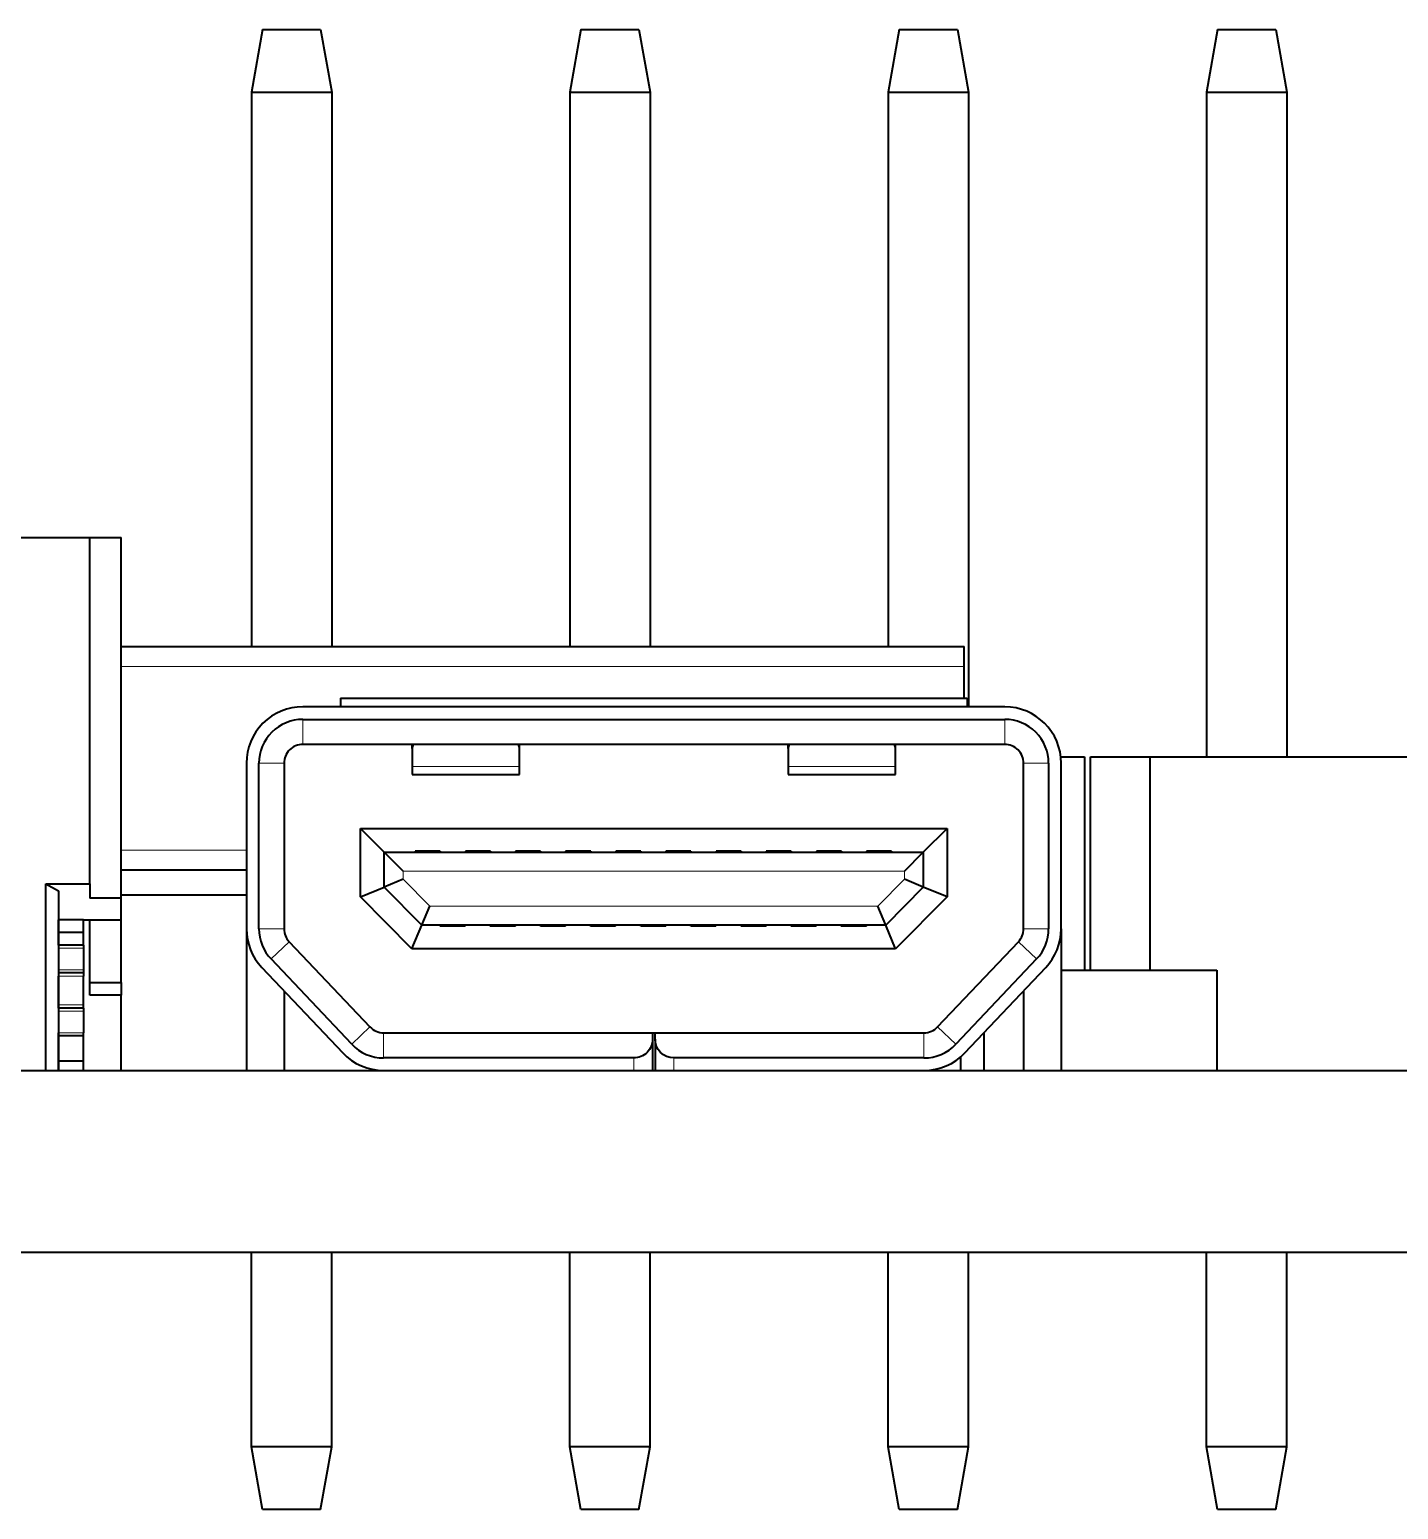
# Model space of a CAD drawing. Header units: inches. Extents: x 7.77 to 11.27, y 3.95 to 4.76.
# Drawn here: x 9.1221 to 9.5521, y 3.9719 to 4.4364 of the extents above; entities that cross this region are included whole.
import ezdxf

# ---------------------------------------------------------------- set-up
doc = ezdxf.new("R2010")
doc.units = ezdxf.units.IN
doc.header["$LTSCALE"] = 0.5
doc.header["$MEASUREMENT"] = 0
doc.layers.add('TANGENT_LINES', color=7, linetype='Continuous', lineweight=15)
doc.layers.add('Visible', color=7, linetype='Continuous', lineweight=40)

msp = doc.modelspace()

# ---------------------------------------------------------------- linework, layer by layer
at = {"layer": 'TANGENT_LINES'}
for p, q in [((9.150884489293954, 4.236503098724884), (9.415648268821505, 4.236503098724881)), ((9.207971103465777, 4.219884728027487), (9.207971103465777, 4.212010712279455)), ((9.428443544410769, 4.219884728027487), (9.428443544410769, 4.212010712279455)), ((9.19419157590811, 4.206105200467741), (9.202065591656144, 4.206105200468684)), ((9.242279315087128, 4.205124233017967), (9.276025096864135, 4.205124233017967)), ((9.394135332792088, 4.20512423301806), (9.36038955101508, 4.205124233018092)), ((9.442223071969789, 4.206105200467189), (9.434349056221759, 4.206105200467189)), ((9.150884489293954, 4.178856890359817), (9.190254568034096, 4.178856890359816)), ((9.24473047719066, 4.178487677224062), (9.244730480546686, 4.17815244456167)), ((9.249685525816172, 4.178487677224066), (9.249685522460057, 4.17815244456167)), ((9.260478508686724, 4.178487677224062), (9.260478512042749, 4.17815244456167)), ((9.265433557312235, 4.178487677224066), (9.26543355395612, 4.17815244456167)), ((9.276226540182787, 4.178487677224062), (9.276226543538812, 4.17815244456167)), ((9.281181588808298, 4.178487677224066), (9.281181585452183, 4.17815244456167)), ((9.29197457167885, 4.178487677224062), (9.291974575034875, 4.17815244456167)), ((9.296929620304361, 4.178487677224066), (9.296929616948246, 4.17815244456167)), ((9.307722603174913, 4.178487677224062), (9.307722606530938, 4.17815244456167)), ((9.312677651800424, 4.178487677224067), (9.31267764844431, 4.17815244456167)), ((9.323470634670976, 4.178487677224062), (9.323470638027, 4.17815244456167)), ((9.328425683296487, 4.178487677224067), (9.328425679940374, 4.17815244456167)), ((9.339218666167039, 4.178487677224062), (9.339218669523063, 4.17815244456167)), ((9.34417371479255, 4.178487677224066), (9.344173711436435, 4.17815244456167)), ((9.354966697663102, 4.178487677224062), (9.354966701019126, 4.17815244456167)), ((9.359921746288613, 4.178487677224066), (9.359921742932498, 4.17815244456167)), ((9.370714729159165, 4.178487677224062), (9.37071473251519, 4.17815244456167)), ((9.375669777784676, 4.178487677224066), (9.375669774428562, 4.17815244456167)), ((9.386462760655228, 4.178487677224062), (9.386462764011252, 4.17815244456167)), ((9.391417809280739, 4.178487677224066), (9.391417805924625, 4.17815244456167)), ((9.396947481419922, 4.172246932750646), (9.239467166459292, 4.172246932750646)), ((9.239467166459292, 4.172246932750646), (9.239467166459292, 4.169673978978635)), ((9.396947481419922, 4.169673978978635), (9.396947481419922, 4.172246932750646)), ((9.239467166459292, 4.169673978978635), (9.247835726349592, 4.161223310703394)), ((9.388578921529621, 4.161223310703393), (9.396947481419922, 4.169673978978635)), ((9.247835726349592, 4.161223310703394), (9.388578921529621, 4.161223310703393)), ((9.202065591656144, 4.15412890795593), (9.19419157590811, 4.15412890795593)), ((9.252566943486244, 4.154924098102323), (9.252566943486244, 4.15531779889237)), ((9.257521977516806, 4.154924098102323), (9.257521977516806, 4.15531779889237)), ((9.268314974982307, 4.154924098102323), (9.268314974982307, 4.15531779889237)), ((9.273270009012869, 4.154924098102323), (9.273270009012869, 4.15531779889237)), ((9.28406300647837, 4.154924098102323), (9.28406300647837, 4.15531779889237)), ((9.289018040508932, 4.154924098102323), (9.289018040508932, 4.15531779889237)), ((9.299811037974433, 4.154924098102323), (9.299811037974433, 4.15531779889237)), ((9.304766072004995, 4.154924098102323), (9.304766072004995, 4.15531779889237)), ((9.315559069470496, 4.154924098102323), (9.315559069470496, 4.15531779889237)), ((9.320514103501058, 4.154924098102323), (9.320514103501058, 4.15531779889237)), ((9.331307100966558, 4.154924098102323), (9.331307100966558, 4.15531779889237)), ((9.33626213499712, 4.154924098102323), (9.33626213499712, 4.15531779889237)), ((9.347055132462621, 4.154924098102323), (9.347055132462621, 4.15531779889237)), ((9.352010166493184, 4.154924098102323), (9.352010166493184, 4.15531779889237)), ((9.362803163958684, 4.154924098102323), (9.362803163958684, 4.15531779889237)), ((9.367758197989247, 4.154924098102323), (9.367758197989247, 4.15531779889237)), ((9.378551195454747, 4.154924098102323), (9.378551195454747, 4.15531779889237)), ((9.38350622948531, 4.154924098102323), (9.38350622948531, 4.15531779889237)), ((9.442223071969789, 4.15412890795593), (9.434349056221759, 4.15412890795593)), ((9.20368544413978, 4.150065880281925), (9.197971231703265, 4.144648510049919)), ((9.438443416174636, 4.144648510049918), (9.43272920373812, 4.150065880281925)), ((9.139109275767025, 4.148046025846835), (9.131235260018993, 4.148046025846835)), ((9.139109275767025, 4.141254691394243), (9.131235260018993, 4.141254691394243)), ((9.139109275767025, 4.139286189334547), (9.131235260018993, 4.139286189334547)), ((9.139109275767023, 4.130231362097597), (9.131235260018993, 4.130231362097597)), ((9.139109275767023, 4.128262850637482), (9.131235260018993, 4.128262850637482)), ((9.139109275767023, 4.12147122457454), (9.131235260018993, 4.12147122457454)), ((9.229058978461111, 4.123302015312784), (9.223344766024596, 4.117884645080776)), ((9.233344637788502, 4.121459531175763), (9.233344637788502, 4.113585515427731)), ((9.4030700100894, 4.121459531175763), (9.4030700100894, 4.113585515427731)), ((9.40735566941679, 4.123302015312783), (9.413069881853303, 4.117884645080776)), ((9.311908107065136, 4.113585515427728), (9.311908107065136, 4.109648507553715)), ((9.324506532262285, 4.113585515427728), (9.324506532262285, 4.109648507553715))]:
    msp.add_line(p, q, dxfattribs=at)
at = {"layer": 'Visible'}
for p, q in [((9.19530037474096, 4.436420161097035), (9.191829371183704, 4.416735121726957)), ((9.19530037474096, 4.436420161097035), (9.213555218020153, 4.436420161097035)), ((9.213555218020153, 4.436420161097035), (9.217026221577406, 4.416735121726957)), ((9.29530037474096, 4.436420161097034), (9.291829371183706, 4.416735121726955)), ((9.29530037474096, 4.436420161097034), (9.313555218020152, 4.436420161097034)), ((9.313555218020152, 4.436420161097034), (9.317026221577407, 4.416735121726955)), ((9.395300374740959, 4.436420161097033), (9.391829371183706, 4.416735121726954)), ((9.395300374740959, 4.436420161097033), (9.413555218020154, 4.436420161097033)), ((9.413555218020154, 4.436420161097033), (9.417026221577407, 4.416735121726953)), ((9.49530037474096, 4.436420161097031), (9.491829371183705, 4.416735121726952)), ((9.49530037474096, 4.436420161097031), (9.513555218020153, 4.436420161097031)), ((9.513555218020153, 4.436420161097031), (9.517026221577407, 4.416735121726952)), ((9.191829371183704, 4.416735121726957), (9.217026221577406, 4.416735121726957)), ((9.191829371183704, 4.416735121726957), (9.191829371183704, 4.242719372568894)), ((9.217026221577406, 4.416735121726957), (9.217026221577404, 4.242719372568894)), ((9.291829371183706, 4.416735121726955), (9.317026221577407, 4.416735121726955)), ((9.291829371183706, 4.416735121726955), (9.291829371183702, 4.24271937256889)), ((9.317026221577407, 4.416735121726955), (9.317026221577404, 4.24271937256889)), ((9.391829371183706, 4.416735121726954), (9.417026221577407, 4.416735121726953)), ((9.391829371183706, 4.416735121726954), (9.391829371183704, 4.242719372568888)), ((9.417026221577407, 4.416735121726953), (9.417026221577405, 4.223821735901502)), ((9.491829371183705, 4.416735121726952), (9.517026221577407, 4.416735121726952)), ((9.491829371183705, 4.416735121726952), (9.491829371183702, 4.208073704404118)), ((9.517026221577407, 4.416735121726952), (9.517026221577403, 4.208073704404117)), ((8.963876615278206, 4.27697134219938), (9.141041969608915, 4.276971342199378)), ((9.141041969608914, 4.168269450037446), (9.141041969608915, 4.276971342199378)), ((9.141041969608915, 4.276971342199378), (9.150884489293954, 4.276971342199378)), ((9.150884489293954, 4.163723389700589), (9.150884489293954, 4.276971342199378)), ((9.150884489293954, 4.242719372568891), (9.415648268821505, 4.242719372568888)), ((9.415648268821505, 4.236503098724881), (9.415648268821505, 4.242719372568888)), ((9.415648268821505, 4.226577641413313), (9.415648268821505, 4.236503098724881)), ((9.428443544410769, 4.223821735901502), (9.207971103465777, 4.223821735901502)), ((9.219782127087878, 4.226577641413313), (9.416632520788667, 4.226577641413313)), ((9.219782127087878, 4.226577641413313), (9.219782127087878, 4.223821735901502)), ((9.416632520788667, 4.226577641413313), (9.416632520788667, 4.223821735901502)), ((9.207971103465777, 4.219884728027487), (9.428443544410769, 4.219884728027487)), ((9.428443544410769, 4.212010712279455), (9.207971103465777, 4.212010712279455)), ((9.242279315087128, 4.210717183249602), (9.242279315087128, 4.212010712279455)), ((9.242279315087128, 4.210717183249602), (9.242279315087128, 4.205124233018025)), ((9.276025096864135, 4.210717183249602), (9.276025096864135, 4.212010712279455)), ((9.276025096864135, 4.205124233018025), (9.276025096864135, 4.210717183249602)), ((9.36038955101508, 4.210717183249679), (9.36038955101508, 4.212010712279455)), ((9.36038955101508, 4.210717183249679), (9.36038955101508, 4.205124233018092)), ((9.394135332792088, 4.210717183249603), (9.394135332792088, 4.212010712279507)), ((9.394135332792088, 4.20512423301806), (9.394135332792088, 4.210717183249603)), ((9.190254568034096, 4.206105200467269), (9.190254568034096, 4.15412890795593)), ((9.19419157590811, 4.15412890795593), (9.19419157590811, 4.206105200467741)), ((9.202065591656144, 4.206105200468684), (9.202065591656144, 4.15412890795593)), ((9.242279315087128, 4.205124233017985), (9.242279315087128, 4.202541752021214)), ((9.276025096864135, 4.202541752021214), (9.276025096864135, 4.205124233017985)), ((9.36038955101508, 4.205124233018092), (9.36038955101508, 4.202541752021214)), ((9.394135332792088, 4.202541752021214), (9.394135332792088, 4.205124233018061)), ((9.434349056221759, 4.15412890795593), (9.434349056221759, 4.206105200467189)), ((9.442223071969789, 4.206105200467189), (9.442223071969789, 4.15412890795593)), ((9.446050378879388, 4.208073704404118), (9.45344354441205, 4.208073704404118)), ((9.446160079843805, 4.15412890795593), (9.446160079843805, 4.206105200467189)), ((9.45344354441205, 4.208073704404118), (9.45344354441205, 4.141144570545839)), ((9.455412048349057, 4.141144570545839), (9.455412048349057, 4.208073704404118)), ((9.455412048349057, 4.208073704404118), (9.474112835750631, 4.208073704404118)), ((9.474112835750631, 4.208073704404118), (9.634742757010475, 4.208073704404115)), ((9.474112835750631, 4.141144570545839), (9.474112835750631, 4.208073704404118)), ((9.242279315087128, 4.202541752021213), (9.276025096864135, 4.202541752021213)), ((9.360389551015079, 4.202541752021213), (9.394135332792088, 4.202541752021213)), ((9.22608133968764, 4.164167628568897), (9.22608133968764, 4.1856327595223)), ((9.22608133968764, 4.1856327595223), (9.23356165464827, 4.17815244456167)), ((9.22608133968764, 4.1856327595223), (9.410333308191543, 4.1856327595223)), ((9.410333308191543, 4.1856327595223), (9.402852993230946, 4.17815244456167)), ((9.410333308191543, 4.1856327595223), (9.410333308191543, 4.164167628568873)), ((9.23356165464827, 4.167244706739044), (9.23356165464827, 4.17815244456167)), ((9.23356165464827, 4.17815244456167), (9.402852993230946, 4.17815244456167)), ((9.239467166459292, 4.172246932750646), (9.23356165464827, 4.17815244456167)), ((9.251145009377343, 4.178547846458697), (9.243270993629299, 4.178547846458697)), ((9.243270993629299, 4.178496895713771), (9.243270993629299, 4.178547846458697)), ((9.243270993629299, 4.178496895713771), (9.243270993629299, 4.17815244456167)), ((9.244845796778911, 4.178379819112797), (9.244845796778911, 4.178485831906876)), ((9.244845796778911, 4.178379819112796), (9.244845796778911, 4.17815244456167)), ((9.24957020622773, 4.178379819112796), (9.244845796778911, 4.178379819112796)), ((9.24957020622773, 4.178485831796497), (9.24957020622773, 4.178379819112797)), ((9.24957020622773, 4.178379819112796), (9.24957020622773, 4.17815244456167)), ((9.251145009377343, 4.178547846458697), (9.251145009377343, 4.178496895713771)), ((9.251145009377343, 4.17849689571377), (9.251145009377343, 4.17815244456167)), ((9.266893040873406, 4.178547846458697), (9.259019025125362, 4.178547846458697)), ((9.259019025125362, 4.178496895713771), (9.259019025125362, 4.178547846458697)), ((9.259019025125362, 4.178496895713771), (9.259019025125362, 4.17815244456167)), ((9.260593828274974, 4.178379819112797), (9.260593828274974, 4.178485831906876)), ((9.260593828274974, 4.178379819112796), (9.260593828274974, 4.17815244456167)), ((9.265318237723793, 4.178379819112796), (9.260593828274974, 4.178379819112796)), ((9.265318237723793, 4.178485831796497), (9.265318237723793, 4.178379819112797)), ((9.265318237723793, 4.178379819112796), (9.265318237723793, 4.17815244456167)), ((9.266893040873406, 4.178547846458697), (9.266893040873406, 4.178496895713771)), ((9.266893040873406, 4.17849689571377), (9.266893040873406, 4.17815244456167)), ((9.282641072369469, 4.178547846458698), (9.274767056621425, 4.178547846458698)), ((9.274767056621425, 4.178496895713771), (9.274767056621425, 4.178547846458698)), ((9.274767056621425, 4.178496895713771), (9.274767056621425, 4.17815244456167)), ((9.276341859771037, 4.178379819112798), (9.276341859771037, 4.178485831906878)), ((9.281066269219856, 4.178379819112797), (9.276341859771037, 4.178379819112797)), ((9.276341859771037, 4.178379819112797), (9.276341859771037, 4.17815244456167)), ((9.281066269219856, 4.178485831796498), (9.281066269219856, 4.178379819112798)), ((9.281066269219856, 4.178379819112797), (9.281066269219856, 4.17815244456167)), ((9.282641072369469, 4.178547846458698), (9.282641072369469, 4.178496895713771)), ((9.282641072369469, 4.17849689571377), (9.282641072369469, 4.17815244456167)), ((9.298389103865532, 4.178547846458698), (9.290515088117488, 4.178547846458698)), ((9.290515088117488, 4.178496895713771), (9.290515088117488, 4.178547846458698)), ((9.290515088117488, 4.178496895713771), (9.290515088117488, 4.17815244456167)), ((9.2920898912671, 4.178379819112798), (9.2920898912671, 4.178485831906878)), ((9.2920898912671, 4.178379819112797), (9.2920898912671, 4.17815244456167)), ((9.29681430071592, 4.178379819112797), (9.2920898912671, 4.178379819112797)), ((9.29681430071592, 4.178485831796498), (9.29681430071592, 4.178379819112798)), ((9.29681430071592, 4.178379819112797), (9.29681430071592, 4.17815244456167)), ((9.298389103865532, 4.178547846458698), (9.298389103865532, 4.178496895713771)), ((9.298389103865532, 4.17849689571377), (9.298389103865532, 4.17815244456167)), ((9.314137135361594, 4.178547846458697), (9.30626311961355, 4.178547846458697)), ((9.30626311961355, 4.178496895713771), (9.30626311961355, 4.178547846458697)), ((9.30626311961355, 4.178496895713771), (9.30626311961355, 4.17815244456167)), ((9.307837922763163, 4.178379819112797), (9.307837922763163, 4.178485831906876)), ((9.312562332211982, 4.178379819112797), (9.307837922763163, 4.178379819112797)), ((9.307837922763163, 4.178379819112797), (9.307837922763163, 4.17815244456167)), ((9.312562332211982, 4.178485831796497), (9.312562332211982, 4.178379819112797)), ((9.312562332211982, 4.178379819112797), (9.312562332211982, 4.17815244456167)), ((9.314137135361594, 4.178547846458697), (9.314137135361594, 4.178496895713771)), ((9.314137135361594, 4.178496895713771), (9.314137135361594, 4.17815244456167)), ((9.329885166857657, 4.178547846458697), (9.322011151109614, 4.178547846458697)), ((9.322011151109614, 4.178496895713771), (9.322011151109614, 4.178547846458697)), ((9.322011151109614, 4.178496895713771), (9.322011151109614, 4.17815244456167)), ((9.323585954259226, 4.178379819112797), (9.323585954259226, 4.178485831906876)), ((9.323585954259226, 4.178379819112797), (9.323585954259226, 4.17815244456167)), ((9.328310363708045, 4.178379819112797), (9.323585954259226, 4.178379819112797)), ((9.328310363708045, 4.178485831796497), (9.328310363708045, 4.178379819112797)), ((9.328310363708045, 4.178379819112797), (9.328310363708045, 4.17815244456167)), ((9.329885166857657, 4.178547846458697), (9.329885166857657, 4.178496895713771)), ((9.329885166857657, 4.178496895713771), (9.329885166857657, 4.17815244456167)), ((9.34563319835372, 4.178547846458698), (9.337759182605677, 4.178547846458698)), ((9.337759182605677, 4.178496895713771), (9.337759182605677, 4.178547846458697)), ((9.337759182605677, 4.17849689571377), (9.337759182605677, 4.17815244456167)), ((9.339333985755289, 4.178379819112797), (9.339333985755289, 4.178485831906877)), ((9.344058395204108, 4.178379819112797), (9.339333985755289, 4.178379819112797)), ((9.339333985755289, 4.178379819112797), (9.339333985755289, 4.17815244456167)), ((9.344058395204108, 4.178485831796497), (9.344058395204108, 4.178379819112797)), ((9.344058395204108, 4.178379819112797), (9.344058395204108, 4.17815244456167)), ((9.34563319835372, 4.178547846458697), (9.34563319835372, 4.178496895713771)), ((9.34563319835372, 4.17849689571377), (9.34563319835372, 4.17815244456167)), ((9.361381229849783, 4.178547846458698), (9.35350721410174, 4.178547846458698)), ((9.35350721410174, 4.178496895713771), (9.35350721410174, 4.178547846458697)), ((9.35350721410174, 4.17849689571377), (9.35350721410174, 4.17815244456167)), ((9.355082017251352, 4.178379819112797), (9.355082017251352, 4.178485831906877)), ((9.359806426700171, 4.178379819112797), (9.355082017251352, 4.178379819112797)), ((9.355082017251352, 4.178379819112797), (9.355082017251352, 4.17815244456167)), ((9.359806426700171, 4.178485831796497), (9.359806426700171, 4.178379819112797)), ((9.359806426700171, 4.178379819112797), (9.359806426700171, 4.17815244456167)), ((9.361381229849783, 4.178547846458697), (9.361381229849783, 4.178496895713771)), ((9.361381229849783, 4.17849689571377), (9.361381229849783, 4.17815244456167)), ((9.377129261345846, 4.178547846458698), (9.369255245597802, 4.178547846458698)), ((9.369255245597802, 4.178496895713771), (9.369255245597802, 4.178547846458697)), ((9.369255245597802, 4.17849689571377), (9.369255245597802, 4.17815244456167)), ((9.370830048747415, 4.178379819112797), (9.370830048747415, 4.178485831906877)), ((9.375554458196234, 4.178379819112797), (9.370830048747415, 4.178379819112797)), ((9.370830048747415, 4.178379819112797), (9.370830048747415, 4.17815244456167)), ((9.375554458196234, 4.178485831796497), (9.375554458196234, 4.178379819112797)), ((9.375554458196234, 4.178379819112797), (9.375554458196234, 4.17815244456167)), ((9.377129261345846, 4.178547846458697), (9.377129261345846, 4.178496895713771)), ((9.377129261345846, 4.17849689571377), (9.377129261345846, 4.17815244456167)), ((9.39287729284191, 4.178547846458698), (9.385003277093865, 4.178547846458698)), ((9.385003277093865, 4.178496895713772), (9.385003277093865, 4.178547846458698)), ((9.385003277093865, 4.178496895713771), (9.385003277093865, 4.17815244456167)), ((9.386578080243478, 4.178379819112798), (9.386578080243478, 4.178485831906877)), ((9.391302489692297, 4.178379819112796), (9.386578080243478, 4.178379819112796)), ((9.386578080243478, 4.178379819112796), (9.386578080243478, 4.17815244456167)), ((9.391302489692297, 4.178485831796497), (9.391302489692297, 4.178379819112798)), ((9.391302489692297, 4.178379819112796), (9.391302489692297, 4.17815244456167)), ((9.39287729284191, 4.178547846458698), (9.39287729284191, 4.178496895713771)), ((9.39287729284191, 4.17849689571377), (9.39287729284191, 4.17815244456167)), ((9.396947481419922, 4.172246932750646), (9.402852993230947, 4.17815244456167)), ((9.402852993230946, 4.17815244456167), (9.402852993230946, 4.167244706739044)), ((9.150884489293954, 4.172640633537966), (9.190254568034096, 4.172640633537965)), ((9.127262442049858, 4.168269450037446), (9.131199449923875, 4.165996419869018)), ((9.127262442049858, 4.109648507553709), (9.127262442049858, 4.168269450037446)), ((9.127262442049858, 4.168269450037446), (9.141041969608914, 4.168269450037446)), ((9.141041969608914, 4.168269450037446), (9.141041969608914, 4.163723389700589)), ((9.226081339687653, 4.164167628568881), (9.23356165464827, 4.167244706739044)), ((9.239467166459292, 4.169673978978635), (9.23356165464827, 4.167244706739043)), ((9.245372678270318, 4.15531779889237), (9.23356165464827, 4.167244706739044)), ((9.402852993230946, 4.167244706739044), (9.391041969608898, 4.15531779889237)), ((9.402852993230947, 4.167244706739043), (9.396947481419922, 4.169673978978635)), ((9.410333308191543, 4.164167628568873), (9.402852993230946, 4.167244706739044)), ((9.131199449923875, 4.165996419869018), (9.131199449923873, 4.109648507553709)), ((9.150884489293954, 4.163723389700589), (9.141041969608914, 4.163723389700589)), ((9.150884489293954, 4.164766617789934), (9.19025456803541, 4.164766617789756)), ((9.150884489293954, 4.156904299195305), (9.150884489293954, 4.163723389700589)), ((9.24225281736992, 4.147837483931748), (9.22608133968764, 4.164167628568876)), ((9.410333308191543, 4.164167628568873), (9.394161830509296, 4.147837483931748)), ((9.245372678270318, 4.15531779889237), (9.247835726349592, 4.161223310703394)), ((9.391041969608898, 4.155317798892369), (9.388578921529621, 4.161223310703393)), ((9.131199449923873, 4.156904299195305), (9.131235260018993, 4.156904299195305)), ((9.131235260018993, 4.152967285689354), (9.131235260018993, 4.156904299195305)), ((9.139109275767025, 4.156904299195305), (9.131235260018993, 4.156904299195305)), ((9.139109275767025, 4.156904299195305), (9.141041969608914, 4.156904299195305)), ((9.139109275767025, 4.152967285689354), (9.139109275767025, 4.156904299195305)), ((9.141041969608914, 4.137219254193291), (9.141041969608914, 4.156904299195305)), ((9.141041969608914, 4.156904299195305), (9.150884489293954, 4.156904299195305)), ((9.150884489293952, 4.137219254193291), (9.150884489293954, 4.156904299195305)), ((9.19025456803541, 4.15412890795593), (9.19025456803541, 4.109648507553707)), ((9.24225281736992, 4.147837483931748), (9.245372678270318, 4.15531779889237)), ((9.391041969608898, 4.15531779889237), (9.245372678270318, 4.15531779889237)), ((9.251107452627505, 4.154924098102323), (9.251107452627505, 4.15531779889237)), ((9.252566943486244, 4.154924098102323), (9.251107452627505, 4.154924098102323)), ((9.252682255777117, 4.154924098102323), (9.252566943486244, 4.154924098102323)), ((9.252682255777117, 4.154924098102323), (9.252682255777117, 4.15531779889237)), ((9.257406665225936, 4.154924098102323), (9.252682255777117, 4.154924098102323)), ((9.257406665225936, 4.154924098102323), (9.257406665225936, 4.15531779889237)), ((9.257521977516806, 4.154924098102323), (9.257406665225934, 4.154924098102323)), ((9.258981468375547, 4.154924098102323), (9.257521977516806, 4.154924098102323)), ((9.258981468375547, 4.154924098102323), (9.258981468375547, 4.15531779889237)), ((9.266855484123568, 4.154924098102323), (9.266855484123568, 4.15531779889237)), ((9.268314974982307, 4.154924098102323), (9.266855484123568, 4.154924098102323)), ((9.26843028727318, 4.154924098102323), (9.268314974982307, 4.154924098102323)), ((9.26843028727318, 4.154924098102323), (9.26843028727318, 4.15531779889237)), ((9.273154696721999, 4.154924098102323), (9.26843028727318, 4.154924098102323)), ((9.273154696721999, 4.154924098102323), (9.273154696721999, 4.15531779889237)), ((9.273270009012869, 4.154924098102323), (9.273154696721997, 4.154924098102323)), ((9.27472949987161, 4.154924098102323), (9.273270009012869, 4.154924098102323)), ((9.27472949987161, 4.154924098102323), (9.27472949987161, 4.15531779889237)), ((9.28260351561963, 4.154924098102323), (9.28260351561963, 4.15531779889237)), ((9.28406300647837, 4.154924098102323), (9.28260351561963, 4.154924098102323)), ((9.284178318769243, 4.154924098102323), (9.28406300647837, 4.154924098102323)), ((9.284178318769243, 4.154924098102323), (9.284178318769243, 4.15531779889237)), ((9.288902728218062, 4.154924098102323), (9.284178318769243, 4.154924098102323)), ((9.288902728218062, 4.154924098102323), (9.288902728218062, 4.15531779889237)), ((9.289018040508932, 4.154924098102323), (9.28890272821806, 4.154924098102323)), ((9.290477531367673, 4.154924098102323), (9.289018040508932, 4.154924098102323)), ((9.290477531367673, 4.154924098102323), (9.290477531367673, 4.15531779889237)), ((9.298351547115693, 4.154924098102323), (9.298351547115693, 4.15531779889237)), ((9.299811037974433, 4.154924098102323), (9.298351547115693, 4.154924098102323)), ((9.299926350265306, 4.154924098102323), (9.299811037974433, 4.154924098102323)), ((9.299926350265306, 4.154924098102323), (9.299926350265306, 4.15531779889237)), ((9.304650759714125, 4.154924098102323), (9.299926350265306, 4.154924098102323)), ((9.304650759714125, 4.154924098102323), (9.304650759714125, 4.15531779889237)), ((9.304766072004995, 4.154924098102323), (9.304650759714123, 4.154924098102323)), ((9.306225562863736, 4.154924098102323), (9.304766072004995, 4.154924098102323)), ((9.306225562863736, 4.154924098102323), (9.306225562863736, 4.15531779889237)), ((9.314099578611756, 4.154924098102323), (9.314099578611756, 4.15531779889237)), ((9.315559069470496, 4.154924098102323), (9.314099578611756, 4.154924098102323)), ((9.315674381761369, 4.154924098102323), (9.315559069470496, 4.154924098102323)), ((9.315674381761369, 4.154924098102323), (9.315674381761369, 4.15531779889237)), ((9.320398791210188, 4.154924098102323), (9.315674381761369, 4.154924098102323)), ((9.320398791210188, 4.154924098102323), (9.320398791210188, 4.15531779889237)), ((9.320514103501058, 4.154924098102323), (9.320398791210186, 4.154924098102323)), ((9.321973594359799, 4.154924098102323), (9.320514103501058, 4.154924098102323)), ((9.321973594359799, 4.154924098102323), (9.321973594359799, 4.15531779889237)), ((9.32984761010782, 4.154924098102323), (9.32984761010782, 4.15531779889237)), ((9.331307100966558, 4.154924098102323), (9.32984761010782, 4.154924098102323)), ((9.331422413257432, 4.154924098102323), (9.331307100966558, 4.154924098102323)), ((9.331422413257432, 4.154924098102323), (9.331422413257432, 4.15531779889237)), ((9.336146822706251, 4.154924098102323), (9.331422413257432, 4.154924098102323)), ((9.336146822706251, 4.154924098102323), (9.336146822706251, 4.15531779889237)), ((9.33626213499712, 4.154924098102323), (9.33614682270625, 4.154924098102323)), ((9.337721625855862, 4.154924098102323), (9.33626213499712, 4.154924098102323)), ((9.337721625855862, 4.154924098102323), (9.337721625855862, 4.15531779889237)), ((9.345595641603882, 4.154924098102323), (9.345595641603882, 4.15531779889237)), ((9.347055132462621, 4.154924098102323), (9.345595641603882, 4.154924098102323)), ((9.347170444753495, 4.154924098102323), (9.347055132462621, 4.154924098102323)), ((9.347170444753495, 4.154924098102323), (9.347170444753495, 4.15531779889237)), ((9.351894854202314, 4.154924098102323), (9.347170444753495, 4.154924098102323)), ((9.351894854202314, 4.154924098102323), (9.351894854202314, 4.15531779889237)), ((9.352010166493184, 4.154924098102323), (9.351894854202312, 4.154924098102323)), ((9.353469657351924, 4.154924098102323), (9.352010166493184, 4.154924098102323)), ((9.353469657351924, 4.154924098102323), (9.353469657351924, 4.15531779889237)), ((9.361343673099945, 4.154924098102323), (9.361343673099945, 4.15531779889237)), ((9.362803163958684, 4.154924098102323), (9.361343673099945, 4.154924098102323)), ((9.362918476249558, 4.154924098102323), (9.362803163958684, 4.154924098102323)), ((9.362918476249558, 4.154924098102323), (9.362918476249558, 4.15531779889237)), ((9.367642885698377, 4.154924098102323), (9.362918476249558, 4.154924098102323)), ((9.367642885698377, 4.154924098102323), (9.367642885698377, 4.15531779889237)), ((9.367758197989247, 4.154924098102323), (9.367642885698375, 4.154924098102323)), ((9.369217688847987, 4.154924098102323), (9.367758197989247, 4.154924098102323)), ((9.369217688847987, 4.154924098102323), (9.369217688847987, 4.15531779889237)), ((9.377091704596008, 4.154924098102323), (9.377091704596008, 4.15531779889237)), ((9.378551195454747, 4.154924098102323), (9.377091704596008, 4.154924098102323)), ((9.37866650774562, 4.154924098102323), (9.378551195454747, 4.154924098102323)), ((9.37866650774562, 4.154924098102323), (9.37866650774562, 4.15531779889237)), ((9.38339091719444, 4.154924098102323), (9.37866650774562, 4.154924098102323)), ((9.38339091719444, 4.154924098102323), (9.38339091719444, 4.15531779889237)), ((9.38350622948531, 4.154924098102323), (9.38339091719444, 4.154924098102323)), ((9.38496572034405, 4.154924098102323), (9.38350622948531, 4.154924098102323)), ((9.38496572034405, 4.154924098102323), (9.38496572034405, 4.15531779889237)), ((9.394161830509296, 4.147837483931748), (9.391041969608898, 4.15531779889237)), ((9.446160079843805, 4.15412890795593), (9.446160079843805, 4.109648507553726)), ((9.131235260018993, 4.149030281569962), (9.131235260018993, 4.152967285689354)), ((9.139109275767025, 4.152967285689354), (9.131235260018993, 4.152967285689354)), ((9.139109275767025, 4.149030281569962), (9.131235260018993, 4.149030281569962)), ((9.131235260018993, 4.149030281569962), (9.131235260018993, 4.148046025846835)), ((9.139109275767025, 4.149030281569962), (9.139109275767025, 4.152967285689354)), ((9.139109275767025, 4.149030281569962), (9.139109275767025, 4.148046025846835)), ((9.20368544413978, 4.150065880281925), (9.229058978461111, 4.123302015312784)), ((9.40735566941679, 4.123302015312783), (9.43272920373812, 4.150065880281925)), ((9.131235260018993, 4.148046025846835), (9.131235260018993, 4.141254691394243)), ((9.139109275767025, 4.148046025846835), (9.139109275767025, 4.141254691394243)), ((9.223344766024596, 4.117884645080776), (9.197971231703265, 4.144648510049919)), ((9.394161830509296, 4.147837483931748), (9.24225281736992, 4.147837483931748)), ((9.438443416174636, 4.144648510049918), (9.413069881853303, 4.117884645080776)), ((9.131235260018993, 4.141254691394243), (9.131235260018993, 4.140270435671115)), ((9.139109275767025, 4.140270435671115), (9.131235260018993, 4.140270435671116)), ((9.131235260018993, 4.140270435671115), (9.131235260018993, 4.139286189334547)), ((9.139109275767025, 4.141254691394243), (9.139109275767025, 4.140270435671115)), ((9.139109275767023, 4.140270435671115), (9.139109275767023, 4.139286189334547)), ((9.19511412548501, 4.141939824933916), (9.220487659806338, 4.115175959964773)), ((9.415926988071561, 4.115175959964773), (9.441300522392893, 4.141939824933915)), ((9.446160079843805, 4.141144570545839), (9.495041869509748, 4.141144570545839)), ((9.495041869509748, 4.141144570545839), (9.495041869509748, 4.109648507553712)), ((9.131235260018993, 4.130231264873584), (9.131235260018993, 4.139286189334547)), ((9.139109275767023, 4.130231264873584), (9.139109275767025, 4.139286189334547)), ((9.141041969608914, 4.133282246319276), (9.141041969608914, 4.137219254193291)), ((9.141041969608914, 4.137219254193291), (9.150884489293952, 4.137219254193291)), ((9.150884489293952, 4.137219254193291), (9.150884489293952, 4.133282246319276)), ((9.131235260018993, 4.129247106379094), (9.131235260018993, 4.13023126486295)), ((9.139109275767023, 4.129247106379094), (9.139109275767023, 4.130231264862949)), ((9.150884489293952, 4.133282246319276), (9.141041969608914, 4.133282246319276)), ((9.15088448929395, 4.109648507553709), (9.15088448929395, 4.133282246319276)), ((9.202065591657458, 4.134607456505424), (9.202065591657458, 4.109648507553707)), ((9.434349056221759, 4.13460745650681), (9.434349056221759, 4.109648507553726)), ((9.139109275767023, 4.129247187099899), (9.131235260018993, 4.1292471870999)), ((9.131235260018993, 4.129247106360788), (9.131235260018993, 4.128262753460606)), ((9.131235260018993, 4.128262753449979), (9.131235260018993, 4.12147122457454)), ((9.139109275767023, 4.129247106360788), (9.139109275767023, 4.128262753460606)), ((9.139109275767023, 4.128262753449979), (9.139109275767023, 4.12147122457454)), ((9.131235260018993, 4.120486968851413), (9.131235260018993, 4.12147122457454)), ((9.139109275767023, 4.120486968851413), (9.139109275767023, 4.12147122457454)), ((9.233344637788502, 4.121459531175763), (9.31781361887641, 4.121459531175763)), ((9.31781361887641, 4.121459531175763), (9.31781361887641, 4.119491027238741)), ((9.31781361887641, 4.121459531175763), (9.318601020451265, 4.121459531175763)), ((9.318601020451261, 4.121459531175763), (9.4030700100894, 4.121459531175763)), ((9.318601020451261, 4.119491027238752), (9.318601020451261, 4.121459531175763)), ((9.42191655691134, 4.121493724357432), (9.42191655691134, 4.109648507553713)), ((9.131235260018993, 4.112612955919349), (9.131235260018993, 4.120486968851413)), ((9.139109275767023, 4.120486968851412), (9.131235260018993, 4.120486968851413)), ((9.139109275767023, 4.112612955919349), (9.139109275767023, 4.120486968851412)), ((9.31781361887641, 4.119491027238741), (9.31781361887641, 4.109648507553715)), ((9.318601020451261, 4.119491027238752), (9.318601020451261, 4.109648507553715)), ((9.131235260018993, 4.109648507553708), (9.131235260018993, 4.112612955919349)), ((9.139109275767023, 4.112612955919349), (9.131235260018993, 4.112612955919349)), ((9.139109275767023, 4.109648507553709), (9.139109275767023, 4.112612955919349)), ((9.311908107065136, 4.113585515427731), (9.233344637788502, 4.113585515427731)), ((9.4030700100894, 4.113585515427731), (9.324506532262285, 4.113585515427731)), ((9.414664016853001, 4.10964850755371), (9.414664016853001, 4.11396897509666)), ((8.87551095497129, 4.109648507553712), (9.233344637788502, 4.109648507553707)), ((9.233344637788502, 4.109648507553715), (9.311908107065136, 4.109648507553715)), ((9.311908107065136, 4.109648507553715), (9.31781361887641, 4.109648507553715)), ((9.31781361887641, 4.10964850755371), (9.318601020451263, 4.109648507553706)), ((9.318601020451261, 4.109648507553715), (9.324506532262285, 4.109648507553715)), ((9.324506532262285, 4.109648507553715), (9.4030700100894, 4.109648507553715)), ((9.4030700100894, 4.109648507553704), (11.00324669401836, 4.109648507553682)), ((7.893010473545885, 4.052561893380497), (11.00324669401836, 4.052561893380454)), ((9.191829371183701, 3.991538271333256), (9.191829371183701, 4.052561893380479)), ((9.2170262215774, 3.991538271333255), (9.217026221577402, 4.052561893380479)), ((9.291829371183699, 3.991538271333254), (9.2918293711837, 4.052561893380477)), ((9.3170262215774, 3.991538271333254), (9.3170262215774, 4.052561893380477)), ((9.3918293711837, 3.991538271333253), (9.3918293711837, 4.052561893380476)), ((9.417026221577402, 3.991538271333253), (9.417026221577402, 4.052561893380475)), ((9.4918293711837, 3.991538271333252), (9.491829371183702, 4.052561893380474)), ((9.5170262215774, 3.991538271333251), (9.517026221577401, 4.052561893380474)), ((9.2170262215774, 3.991538271333255), (9.191829371183701, 3.991538271333256)), ((9.195300374740953, 3.971853231963177), (9.191829371183701, 3.991538271333256)), ((9.213555218020147, 3.971853231963177), (9.2170262215774, 3.991538271333255)), ((9.3170262215774, 3.991538271333254), (9.291829371183699, 3.991538271333254)), ((9.295300374740954, 3.971853231963176), (9.291829371183699, 3.991538271333254)), ((9.313555218020145, 3.971853231963175), (9.3170262215774, 3.991538271333254)), ((9.417026221577402, 3.991538271333253), (9.3918293711837, 3.991538271333253)), ((9.395300374740954, 3.971853231963174), (9.3918293711837, 3.991538271333253)), ((9.413555218020146, 3.971853231963174), (9.417026221577402, 3.991538271333253)), ((9.5170262215774, 3.991538271333251), (9.4918293711837, 3.991538271333252)), ((9.495300374740953, 3.971853231963173), (9.4918293711837, 3.991538271333252)), ((9.513555218020146, 3.971853231963173), (9.5170262215774, 3.991538271333251)), ((9.213555218020147, 3.971853231963177), (9.195300374740953, 3.971853231963177)), ((9.313555218020145, 3.971853231963175), (9.295300374740954, 3.971853231963176)), ((9.413555218020146, 3.971853231963174), (9.395300374740954, 3.971853231963174)), ((9.513555218020146, 3.971853231963173), (9.495300374740953, 3.971853231963173))]:
    msp.add_line(p, q, dxfattribs=at)
for centre, radius, start, end in [((9.207971103466205, 4.206105200469392), 0.01771653543210961, 90.00000000138449, 180.0000000068679), ((9.428443544410769, 4.206105200468465), 0.01771653543303742, 0, 90), ((9.207971103466205, 4.206105200469392), 0.01377952755809388, 90.00000000178007, 180.0000000068654), ((9.428443544410769, 4.206105200468465), 0.01377952755902167, 359.9999999946967, 90), ((9.207971103466205, 4.206105200469392), 0.005905511810062371, 90.00000000415349, 180.0000000068679), ((9.428443544410769, 4.206105200468465), 0.005905511810990157, 359.9999999876257, 90), ((9.207971103467166, 4.15412890795593), 0.01771653543307087, 180, 223.4724745577158), ((9.207971103467166, 4.15412890795593), 0.01377952755905512, 180, 223.472474557718), ((9.207971103467166, 4.15412890795593), 0.005905511811023759, 180, 223.4724745577079), ((9.428443544410733, 4.15412890795593), 0.005905511811024449, 316.5275254422921, 0), ((9.428443544410733, 4.15412890795593), 0.01377952755905599, 316.5275254422895, 0), ((9.428443544410733, 4.15412890795593), 0.01771653543307169, 316.5275254422882, 0), ((9.233344637788502, 4.127365042986793), 0.005905511811030177, 223.4724745577154, 270), ((9.4030700100894, 4.127365042986792), 0.005905511811029863, 270, 316.5275254422846), ((9.233344637788502, 4.127365042986793), 0.01377952755906169, 223.4724745577138, 270), ((9.4030700100894, 4.127365042986792), 0.01377952755906138, 270, 316.5275254422838), ((9.233344637788502, 4.127365042986793), 0.0177165354330774, 223.4724745577144, 270), ((9.4030700100894, 4.127365042986792), 0.01771653543307709, 270, 316.5275254422835)]:
    msp.add_arc(centre, radius, start, end, dxfattribs=at)
for centre, major_axis, ratio, start_param, end_param in [((9.250153418390225, 4.210717133779589), (0.007874103303584512, -8.881784197001252e-16), 0.5650159907662138, 2.846574196077666, 3.141581534220115), ((9.268150993560965, 4.210717133779555), (0.007874103303657343, -1.243449787580175e-14), 0.5650159907657252, 1.111938005875425e-05, 0.2950184575203226), ((9.368263654318259, 4.210717133779559), (0.007874103303664448, 3.552713678800501e-15), 0.5650159907700656, 2.846574196074592, 3.141581534206741), ((9.386261229488966, 4.210717133779591), (0.007874103303608493, 0), 0.5650159907702457, 1.111936967767399e-05, 0.2950184575088006), ((9.22643821934195, 1.397971364262146), (-4.440892098500626e-15, -2.780576482196551), 0.9999999999999996, 3.135014021457225, 3.135538917176005), ((9.267977783664683, 1.397971364262146), (-2.780576482196726, 3.774758283725532e-15), 0.9999999999999367, 4.718442716798476, 4.718967612517119), ((9.242186250838014, 1.397971364262146), (-4.440892098500626e-15, -2.780576482196551), 0.9999999999999996, 3.135014021457225, 3.135538917176005), ((9.283725815160746, 1.397971364262146), (-2.780576482196726, 3.774758283725532e-15), 0.9999999999999367, 4.718442716798476, 4.718967612517119), ((9.257934282334153, 1.397971364275268), (-4.440892098500626e-15, -2.78057648218343), 0.9999999999999999, 3.135014021457222, 3.135538917176004), ((9.299473846656735, 1.397971364275268), (-2.780576482183607, 3.774758283725532e-15), 0.9999999999999363, 4.718442716798478, 4.718967612517122), ((9.273682313830216, 1.397971364275268), (-4.440892098500626e-15, -2.78057648218343), 0.9999999999999999, 3.135014021457222, 3.135538917176004), ((9.315221878152798, 1.397971364275268), (-2.780576482183607, 3.774758283725532e-15), 0.9999999999999363, 4.718442716798478, 4.718967612517122), ((9.289430345326299, 1.39797136427791), (-4.440892098500626e-15, -2.780576482180788), 0.999999999999999, 3.135014021457222, 3.135538917176005), ((9.330969909648841, 1.39797136427791), (-2.780576482180962, 3.774758283725532e-15), 0.9999999999999373, 4.718442716798477, 4.718967612517122), ((9.305178376822361, 1.39797136427791), (-4.440892098500626e-15, -2.780576482180788), 0.999999999999999, 3.135014021457222, 3.135538917176005), ((9.346717941144904, 1.39797136427791), (-2.780576482180962, 3.774758283725532e-15), 0.9999999999999373, 4.718442716798477, 4.718967612517122), ((9.320926408318357, 1.397971364264532), (-2.780576482194167, 3.774758283725532e-15), 0.9999999999999996, 4.705810348252125, 4.706335243970905), ((9.362465972641035, 1.397971364264532), (-2.780576482194344, 3.774758283725532e-15), 0.9999999999999356, 4.718442716798473, 4.718967612517114), ((9.33667443981442, 1.397971364264532), (-2.780576482194167, 3.774758283725532e-15), 0.9999999999999996, 4.705810348252125, 4.706335243970905), ((9.378214004137098, 1.397971364264532), (-2.780576482194344, 3.774758283725532e-15), 0.9999999999999356, 4.718442716798473, 4.718967612517114), ((9.352422471310483, 1.397971364264532), (-4.440892098500626e-15, -2.780576482194166), 0.9999999999999996, 3.13501402145723, 3.135538917176009), ((9.393962035633162, 1.397971364264532), (-2.780576482194344, 3.774758283725532e-15), 0.9999999999999356, 4.718442716798473, 4.718967612517114), ((9.36817050280657, 1.397971364270158), (-2.780576482188541, 3.774758283725532e-15), 0.9999999999999997, 4.705810348252122, 4.706335243970903), ((9.409710067129197, 1.397971364270158), (-2.780576482188717, 3.774758283725532e-15), 0.9999999999999358, 4.718442716798474, 4.718967612517118)]:
    msp.add_ellipse(centre, major_axis=major_axis, ratio=ratio, start_param=start_param, end_param=end_param, dxfattribs=at)
at = {"layer": 'Visible', "extrusion": (0, 0, -1)}
for centre, start_param, end_param in [((9.311908107065388, 4.119491027238752), 3.141592653591597, 4.712388980427402), ((9.324506532262287, 4.119491027238752), 4.71238898038484, 6.283185307179586)]:
    msp.add_ellipse(centre, major_axis=(-0.005905511811024056, 0), ratio=1, start_param=start_param, end_param=end_param, dxfattribs=at)
at = {"layer": 'Visible'}
for points, knots in [([(9.244845796778218, 4.178485831906876), (9.244839705555815, 4.178486144137862), (9.244823269484328, 4.178486986637196), (9.244759123913191, 4.178487468039823), (9.244738694790836, 4.178487617217462), (9.24473047719066, 4.178487677224062)], [0, 0, 0, 0, 0.2603362856614104, 0.7024707883365763, 1, 1, 1, 1]), ([(9.249685525816172, 4.178487677224066), (9.249659176136483, 4.178487477475109), (9.249614629260655, 4.178487139778709), (9.249573585691177, 4.178486411889652), (9.249570781381836, 4.178485930523103), (9.24957020622773, 4.178485831796496)], [0, 0, 0, 0, 0.5351056444867143, 0.9046517824664353, 1, 1, 1, 1]), ([(9.260593828274281, 4.178485831906876), (9.260587737051878, 4.178486144137862), (9.260571300980391, 4.178486986637196), (9.260507155409254, 4.178487468039823), (9.2604867262869, 4.178487617217462), (9.260478508686724, 4.178487677224062)], [0, 0, 0, 0, 0.2603362856616792, 0.7024707883371977, 1, 1, 1, 1]), ([(9.265433557312235, 4.178487677224066), (9.265407207632546, 4.178487477475109), (9.265362660756718, 4.178487139778709), (9.26532161718724, 4.178486411889652), (9.265318812877899, 4.178485930523103), (9.265318237723793, 4.178485831796496)], [0, 0, 0, 0, 0.5351056444854233, 0.9046517824645828, 1, 1, 1, 1]), ([(9.276341859770344, 4.178485831906876), (9.276335768547941, 4.178486144137863), (9.276319332476454, 4.178486986637196), (9.276255186905317, 4.178487468039823), (9.276234757782962, 4.178487617217462), (9.276226540182787, 4.178487677224062)], [0, 0, 0, 0, 0.2603362856616061, 0.7024707883370608, 1, 1, 1, 1]), ([(9.281181588808298, 4.178487677224066), (9.281155239128609, 4.178487477475109), (9.281110692252781, 4.178487139778709), (9.281069648683303, 4.178486411889652), (9.281066844373962, 4.178485930523103), (9.281066269219856, 4.178485831796496)], [0, 0, 0, 0, 0.5351056444863102, 0.9046517824659233, 1, 1, 1, 1]), ([(9.292089891266407, 4.178485831906876), (9.292083800044004, 4.178486144137863), (9.292067363972517, 4.178486986637196), (9.29200321840138, 4.178487468039823), (9.291982789279025, 4.178487617217462), (9.29197457167885, 4.178487677224062)], [0, 0, 0, 0, 0.2603362856615912, 0.7024707883369028, 1, 1, 1, 1]), ([(9.296929620304361, 4.178487677224066), (9.296903270624671, 4.178487477475109), (9.296858723748844, 4.178487139778709), (9.296817680179366, 4.178486411889652), (9.296814875870025, 4.178485930523103), (9.29681430071592, 4.178485831796496)], [0, 0, 0, 0, 0.5351056444862361, 0.9046517824659258, 1, 1, 1, 1]), ([(9.30783792276247, 4.178485831906876), (9.307831831540067, 4.178486144137863), (9.30781539546858, 4.178486986637197), (9.307751249897443, 4.178487468039823), (9.307730820775088, 4.178487617217461), (9.307722603174913, 4.178487677224062)], [0, 0, 0, 0, 0.2603362856615122, 0.7024707883369651, 1, 1, 1, 1]), ([(9.312677651800424, 4.178487677224067), (9.312651302120734, 4.17848747747511), (9.312606755244907, 4.17848713977871), (9.312565711675429, 4.178486411889651), (9.312562907366088, 4.178485930523103), (9.312562332211982, 4.178485831796496)], [0, 0, 0, 0, 0.5351056444867018, 0.9046517824665292, 1, 1, 1, 1]), ([(9.323585954258533, 4.178485831906876), (9.32357986303613, 4.178486144137863), (9.323563426964643, 4.178486986637197), (9.323499281393506, 4.178487468039823), (9.323478852271151, 4.178487617217461), (9.323470634670976, 4.178487677224062)], [0, 0, 0, 0, 0.2603362856615786, 0.7024707883369159, 1, 1, 1, 1]), ([(9.328425683296487, 4.178487677224067), (9.328399333616797, 4.17848747747511), (9.32835478674097, 4.17848713977871), (9.328313743171492, 4.178486411889651), (9.32831093886215, 4.178485930523103), (9.328310363708045, 4.178485831796496)], [0, 0, 0, 0, 0.5351056444867204, 0.9046517824665153, 1, 1, 1, 1]), ([(9.339333985754596, 4.178485831906876), (9.339327894532193, 4.178486144137862), (9.339311458460706, 4.178486986637196), (9.339247312889569, 4.178487468039823), (9.339226883767214, 4.178487617217462), (9.339218666167039, 4.178487677224062)], [0, 0, 0, 0, 0.2603362856613827, 0.7024707883369787, 1, 1, 1, 1]), ([(9.34417371479255, 4.178487677224066), (9.34414736511286, 4.178487477475109), (9.344102818237033, 4.178487139778709), (9.344061774667555, 4.178486411889651), (9.344058970358214, 4.178485930523103), (9.344058395204108, 4.178485831796496)], [0, 0, 0, 0, 0.5351056444867119, 0.9046517824670106, 1, 1, 1, 1]), ([(9.355082017250659, 4.178485831906876), (9.355075926028256, 4.178486144137862), (9.35505948995677, 4.178486986637196), (9.354995344385632, 4.178487468039823), (9.354974915263277, 4.178487617217462), (9.354966697663102, 4.178487677224062)], [0, 0, 0, 0, 0.2603362856616276, 0.7024707883369539, 1, 1, 1, 1]), ([(9.359921746288613, 4.178487677224066), (9.359895396608923, 4.178487477475109), (9.359850849733096, 4.178487139778709), (9.359809806163618, 4.17848641188965), (9.359807001854277, 4.178485930523103), (9.359806426700171, 4.178485831796496)], [0, 0, 0, 0, 0.5351056444869157, 0.9046517824670169, 1, 1, 1, 1]), ([(9.370830048746722, 4.178485831906876), (9.37082395752432, 4.178486144137863), (9.370807521452832, 4.178486986637197), (9.370743375881698, 4.178487468039822), (9.37072294675934, 4.178487617217461), (9.370714729159165, 4.178487677224062)], [0, 0, 0, 0, 0.2603362856530722, 0.7024707883240866, 1, 1, 1, 1]), ([(9.375669777784676, 4.178487677224066), (9.375643428104986, 4.178487477475109), (9.375598881229159, 4.178487139778708), (9.37555783765968, 4.178486411889652), (9.37555503335034, 4.178485930523103), (9.375554458196234, 4.178485831796496)], [0, 0, 0, 0, 0.5351056444859646, 0.9046517824659014, 1, 1, 1, 1]), ([(9.386578080242785, 4.178485831906876), (9.386571989020382, 4.178486144137863), (9.386555552948895, 4.178486986637197), (9.386491407377758, 4.178487468039823), (9.386470978255403, 4.178487617217462), (9.386462760655228, 4.178487677224062)], [0, 0, 0, 0, 0.2603362856614121, 0.702470788336574, 1, 1, 1, 1]), ([(9.391417809280739, 4.178487677224066), (9.39139145960105, 4.17848747747511), (9.391346912725224, 4.17848713977871), (9.391305869155744, 4.178486411889651), (9.391303064846403, 4.178485930523103), (9.391302489692297, 4.178485831796496)], [0, 0, 0, 0, 0.5351056444865301, 0.9046517824673386, 1, 1, 1, 1])]:
    msp.add_open_spline(points, degree=3, knots=knots, dxfattribs=at)

doc.saveas('drawing.dxf')
